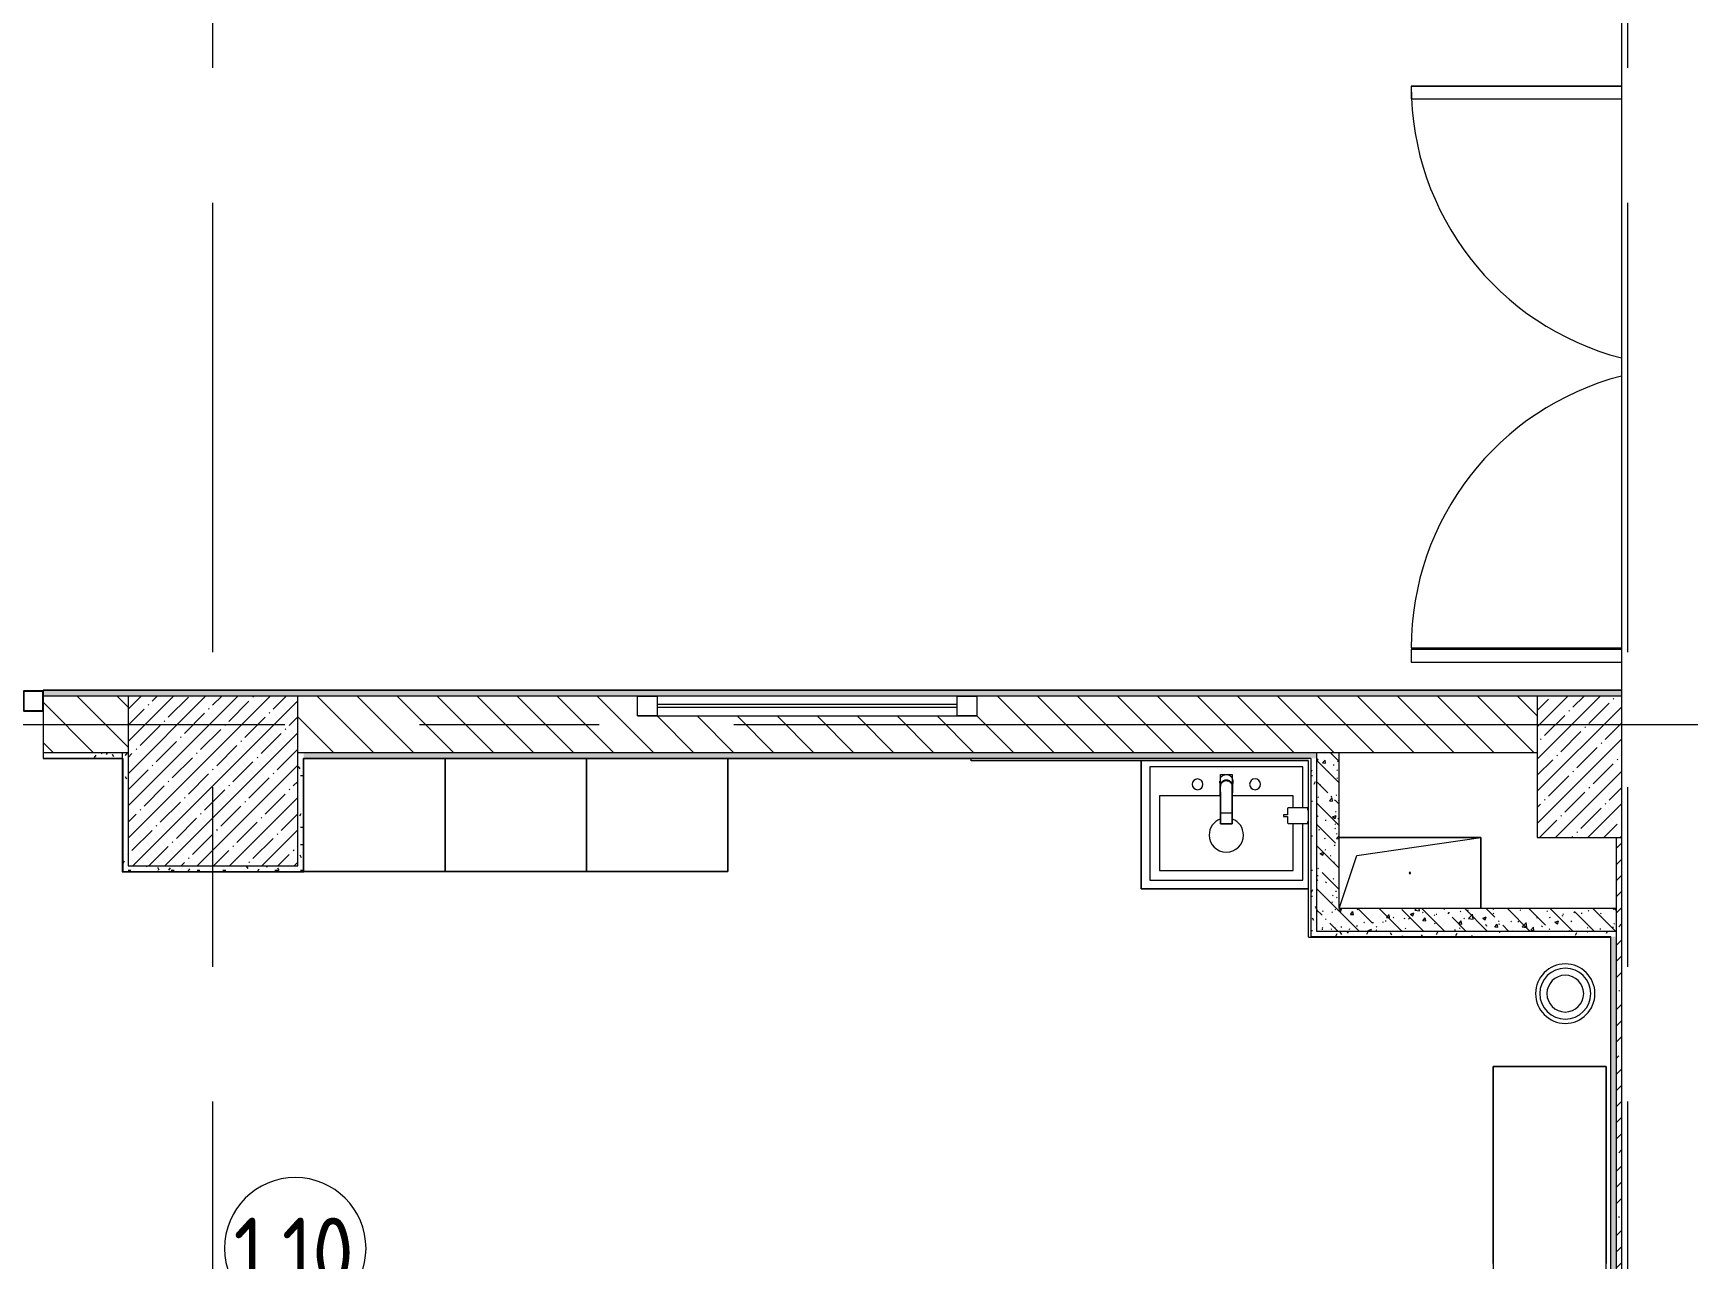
# Model space of a CAD drawing. Header units: millimetres. Extents: x -4185 to 186529, y -8553 to 29097.
# Drawn here: x 32675 to 38557, y 5913 to 10241 of the extents above; entities that cross this region are included whole.
import ezdxf

# ---------------------------------------------------------------- set-up
doc = ezdxf.new("R2010")
doc.units = ezdxf.units.MM
doc.linetypes.add('Осевая', pattern=[3175, 635, -476.25, 1587.5, -476.25])
for name, color, linetype, lineweight in [('0-1', 7, 'Continuous', 9), ('A-AREA-IDEN', 7, 'Continuous', 9), ('A-DETL-GENF', 7, 'Continuous', 9), ('A-DOOR', 7, 'Continuous', 9), ('A-GENM', 7, 'Continuous', 9), ('A-GLAZ', 7, 'Continuous', 9), ('A-GLAZ-1', 7, 'Continuous', 13), ('A-GLAZ-CWMG', 7, 'Continuous', 9), ('A-GLAZ-CWMG-1', 7, 'Continuous', 25), ('A-WALL', 7, 'Continuous', 9), ('I-WALL', 7, 'Continuous', 9), ('P-SANR-FIXT', 7, 'Continuous', 9), ('S-COLS', 7, 'Continuous', 9), ('Оси', 7, 'Continuous', 9), ('Оси-2', 7, 'Осевая', 9)]:
    doc.layers.add(name, color=color, linetype=linetype, lineweight=lineweight)
for name, color, linetype, lineweight, true_color in [('A-WALL-1', 7, 'Continuous', 9, 0x3c3c3c), ('A-WALL-FNSH-1', 7, 'Continuous', 9, 0x3c3c3c), ('I-FURN-1', 7, 'Continuous', 9, 0xf0f0f0)]:
    doc.layers.add(name, color=color, linetype=linetype, lineweight=lineweight, true_color=true_color)
doc.styles.add('GOST Common_1', font='GOST_Common.ttf', dxfattribs={"width": 0.9, "height": 250})
pattern_1 = [(135, (0, 0), (-75.43415, -75.43415), [106.68, -17.78, 3.556, -17.78]), (135, (0, 75.39), (-75.43415, -75.43415), []), (50, (0, 0), (127.52922, -11.15758), [13.335, -146.685]), (355, (0, 0), (-24.66966, 133.74002), [10.668, -117.348]), (100.451, (10.63, -0.93), (102.85973, 122.58178), [11.333, -124.663]), (46.184, (0, 35.56), (189.75516, -29.43036), [20.002, -220.027]), (96.636, (15.81, 33.1), (166.1822, 173.1996), [17, -186.995]), (351.184, (0, 35.56), (166.1839, 173.1976), [16.002, -176.022]), (21, (17.78, 26.67), (106.13027, -71.58603), [13.335, -146.685]), (326, (17.78, 26.67), (43.26188, 128.93175), [10.668, -117.348]), (71.451, (26.62, 20.7), (149.39198, 57.34505), [11.333, -124.663]), (37.5, (0, 0), (2.16223, 59.18836), [3.353, -112.573, 3.353, -115.773, -117.792]), (37.5, (0, 0), (2.16223, 59.18836), [-235.052, 3.353, -114.44]), (7.5, (0, 0), (46.77386, 70.12615), [3.353, -64.567, 3.353, -109.906, -44.894]), (7.5, (0, 0), (46.77386, 70.12615), [-181.178, 3.353, -41.542]), (327.5, (-39.65, 0), (94.91367, -4.010093), [3.353, -41.097, 3.353, -135.331, -184.023]), (327.5, (-39.65, 0), (94.91367, -4.010093), [-183.134, 3.353, -180.67]), (317.5, (-57.43, 0), (103.69057, 17.79882), [3.353, -54.432, 3.353, -88.748, -130.683]), (317.5, (-57.43, 0), (103.69057, 17.79882), [-149.885, 3.353, -127.33])]
pattern_2 = [(135, (0, 0), (-70.71068, -70.71068), [])]
pattern_3 = [(0, (0, 0), (121.92, 30.48), [10.058, -81.382, 10.058, -81.382, -487.68]), (0, (0, 0), (121.92, 30.48), [-182.88, 10.058, -172.822, 10.058, -81.382, -213.36]), (0, (0, 0), (121.92, 30.48), [-457.2, 10.058, -50.902, 10.058, -142.342]), (120, (45.72, 15.24), (-87.356454, 90.345817), [10.058, -81.382, 10.058, -81.382, -487.68]), (120, (45.72, 15.24), (-87.356454, 90.345817), [-182.88, 10.058, -172.822, 10.058, -81.382, -213.36]), (120, (45.72, 15.24), (-87.356454, 90.345817), [-457.2, 10.058, -50.902, 10.058, -142.342]), (240, (60.96, 76.2), (-34.563546, -120.825817), [10.058, -81.382, 10.058, -81.382, -487.68]), (240, (60.96, 76.2), (-34.563546, -120.825817), [-182.88, 10.058, -172.822, 10.058, -81.382, -213.36]), (240, (60.96, 76.2), (-34.563546, -120.825817), [-457.2, 10.058, -50.902, 10.058, -142.342])]

# ---------------------------------------------------------------- blocks, each defined once
blk = doc.blocks.new('BSC_Колонна _Прямоугольная - 600х600-V16-План размещения напольных электротехнических лючков и розеток 1 этажа в осях 1-12')
at = {"layer": 'S-COLS'}
h = blk.add_hatch(dxfattribs=at)
h.set_pattern_fill('FP_29', color=256, style=0, pattern_type=2)
h.set_pattern_definition([(45, (-33310, -7600), (-57.02463, 57.02463), []), (45, (-33252.975, -7600), (-57.02463, 57.02463), [100.806, -20.161, 3.353, -16.808])])
h.paths.add_polyline_path([(-300, -300), (300, -300), (300, 300), (-300, 300)])
for p, q in [((300, 300), (-300, 300)), ((-300, 300), (-300, -300)), ((300, -300), (300, 300)), ((-300, -300), (300, -300))]:
    blk.add_line(p, q, dxfattribs=at)
blk = doc.blocks.new('Дверь_Витражная_остекление_ - ДВН_ДАО_Главный вход_1800 в свету 5-32258809-План размещения напольных электротехнических лючков и розеток 1 этажа в осях 1-12')
at = {"layer": 'A-DETL-GENF'}
for p, q in [((-992.5, -269.3), (-992.5, -1012.5)), ((-947.5, -1012.5), (-947.5, -269.3)), ((997.5, -269.3), (997.5, -1012.5)), ((1042.5, -1012.5), (1042.5, -269.3)), ((-992.5, -1012.5), (-947.5, -1012.5)), ((997.5, -1012.5), (1042.5, -1012.5))]:
    blk.add_line(p, q, dxfattribs=at)
at = {"layer": 'A-DOOR'}
for p, q in [((-992.5, -1012.5), (-992.5, -269.3)), ((992.5, -1012.5), (992.5, -269.3))]:
    blk.add_line(p, q, dxfattribs=at)
for centre, start, end in [((-992.5, -20), 270, 345.44352), ((992.5, -20), 194.55648, 270)]:
    blk.add_arc(centre, 992.5, start, end, dxfattribs=at)
blk = doc.blocks.new('BSC_Колонна _Прямоугольная - 500х500-V38-План размещения напольных электротехнических лючков и розеток 1 этажа в осях 1-12')
at = {"layer": 'S-COLS'}
h = blk.add_hatch(dxfattribs=at)
h.set_pattern_fill('FP_47', color=256, style=0, pattern_type=2)
h.set_pattern_definition([(45, (-38240, -7650), (-57.02463, 57.02463), []), (45, (-38182.975, -7650), (-57.02463, 57.02463), [100.806, -20.161, 3.353, -16.808])])
h.paths.add_polyline_path([(30, -250), (47.7, -250), (47.7, 250), (-250, 250), (-250, -250)])
for p, q in [((47.7, 250), (-250, 250)), ((-250, 250), (-250, -250)), ((-250, -250), (47.7, -250))]:
    blk.add_line(p, q, dxfattribs=at)
blk = doc.blocks.new('GM_Отверстие прямоугольное _в плите_ - Отверстие-V62-План размещения напольных электротехнических лючков и розеток 1 этажа в осях 1-12')
at = {"layer": 'A-GENM'}
for p, q in [((-250, 125), (250, 125)), ((250, 125), (-250, 125)), ((-187.5, 62.5), (250, 125)), ((250, 125), (250, -125)), ((250, -125), (250, 125)), ((-250, -125), (-187.5, 62.5))]:
    blk.add_line(p, q, dxfattribs=at)
for start, end in [(360, 180), (180, 360)]:
    blk.add_arc((0, 0), 2.5, start, end, dxfattribs=at)
blk = doc.blocks.new('Мойка кухонная - Раковина Roca Victoria-N Unik 600х460 мм-30768662-План размещения напольных электротехнических лючков и розеток 1 этажа в осях 1-12')
at = {"layer": 'P-SANR-FIXT'}
for p, q in [((270, 0), (-270, 0)), ((-270, 0), (-270, -400)), ((270, -145.3), (270, 0)), ((-21, -102.3), (-236.6, -102.3)), ((-236.6, -102.3), (-236.6, -366.4)), ((236.1, -102.3), (21, -102.3)), ((236.1, -145.3), (236.1, -102.3)), ((236.1, -366.4), (236.1, -200.3)), ((270, -400), (270, -200.3)), ((-270, -400), (270, -400)), ((-236.6, -366.4), (236.1, -366.4))]:
    blk.add_line(p, q, dxfattribs=at)
for centre, radius, start, end in [((-101.6, -61.9), 19, 90, 180), ((-101.6, -61.9), 19, 360, 90), ((101.6, -61.9), 19.1, 360, 180), ((-101.6, -61.9), 19, 180, 270), ((-101.6, -61.9), 19.1, 270, 360), ((101.6, -61.9), 19.1, 180, 360), ((0, -241.3), 60.5, 110.46993, 180), ((0, -241.3), 60.5, 360, 69.51987), ((0, -241.3), 60.5, 180, 360)]:
    blk.add_arc(centre, radius, start, end, dxfattribs=at)
blk = doc.blocks.new('мусорная корзина - Round_ Metal-V133-План размещения напольных электротехнических лючков и розеток 1 этажа в осях 1-12')
at = {"layer": 'P-SANR-FIXT'}
for radius, start, end in [(105, 0, 180), (90, 360, 180), (65, 0, 180), (105, 180, 360), (90, 180, 360), (65, 180, 360)]:
    blk.add_arc((0, 0), radius, start, end, dxfattribs=at)
blk = doc.blocks.new('смеситель для раковины - Default-V134-План размещения напольных электротехнических лючков и розеток 1 этажа в осях 1-12')
at = {"layer": '0-1'}
for p, q in [((-20.7, -16.7), (-20.7, -17.2)), ((-20.3, -15.8), (-20.3, -19.4)), ((20.3, -19.4), (20.3, -15.8)), ((20.8, -17.2), (20.8, -16.7)), ((22.8, -2.9), (21.7, -15.4)), ((-20.3, -111.8), (20.3, -111.8)), ((-21, -151.6), (21, -151.6))]:
    blk.add_line(p, q, dxfattribs=at)
at = {"layer": '0-1', "flags": 128}
for points in [[(-21.7, -15.4), (-22.3, -8.3), (-22.8, -2.9)], [(-21, -89.3), (-21, -88.6), (-21, -88.2), (-21, -88), (-21, -88)], [(21, -88.3), (21, -88.3), (21, -88.5), (21, -88.9), (21, -89.1)]]:
    blk.add_lwpolyline(points, dxfattribs=at)
at = {"layer": 'P-SANR-FIXT'}
for p, q in [((-21, -151.6), (-21, 23)), ((-21, 23), (21, 23)), ((21, 23), (21, -151.6)), ((-20.3, -109.7), (-20.3, -111.8)), ((-20.3, -111.8), (-20.3, -111.8)), ((20.3, -111.8), (20.3, -109.7)), ((20.3, -111.8), (20.3, -111.8)), ((21, -151.6), (-21, -151.6))]:
    blk.add_line(p, q, dxfattribs=at)
at = {"layer": 'P-SANR-FIXT', "flags": 128}
for points in [[(21.1, -17.1), (21.5, -12.3), (22, -7.6), (22.4, -2.9), (22.9, 1.8)], [(22.9, 1.8), (22.4, -2.9), (22, -7.6), (21.5, -12.3), (21.1, -17.1)], [(-21, -37.9), (-21, -91), (-21, -144)], [(-20.3, -18.4), (-20.3, -17.1), (-20.3, -15.8)], [(-20.3, -109.7), (-20.3, -60.2), (-20.3, -19.4)], [(20.3, -15.8), (20.3, -17.1), (20.3, -18.4)], [(20.3, -19.4), (20.3, -60.2), (20.3, -109.7)], [(21, -17.1), (21, -16.6), (21, -16.1), (21, -15.6), (21, -15.1)], [(21, -37.9), (21, -32.7), (21, -27.5), (21, -22.3), (21, -17.1)], [(21, -144), (21, -91), (21, -37.9)]]:
    blk.add_lwpolyline(points, dxfattribs=at)
at = {"layer": 'P-SANR-FIXT'}
for centre, major_axis, ratio, start_param, end_param in [((0, -17.2), (20.8, 0), 0.98634, 1.013087, 2.128653), ((-9809.3, -72.1), (9788.3, 0.5), 0.986286, 0.003489, 0.005645), ((0, -17.2), (-20.8, 0), 0.98634, 6.029227, 6.283185), ((0, -17.2), (20.8, 0), 0.98634, 3.141593, 3.222501), ((0, -17.2), (20.8, 0), 0.98634, 2.513274, 2.57608), ((0, -17.2), (20.8, 0), 0.98634, 0.56555, 0.628319), ((0, -17.2), (20.8, 0), 0.98634, 0, 0.254049), ((0, -17.2), (20.8, 0), 0.98634, 6.202274, 6.283185)]:
    blk.add_ellipse(centre, major_axis=major_axis, ratio=ratio, start_param=start_param, end_param=end_param, dxfattribs=at)
for points, knots in [([(-21.7, 7.4), (-21.2, 8.6), (-20.2, 11.1), (-18, 14.3), (-15.3, 17.2), (-12.2, 19.6), (-8.7, 21.4), (-5.4, 22.4), (-2.5, 22.9), (0.8, 23.1), (4.8, 22.7), (8.8, 21.3), (11.6, 19.8), (13.7, 18.4), (15.6, 16.8), (17.8, 14.5), (21.2, 9.7), (22.5, 5.1), (22.9, 1.8)], [0.1111111, 0.1111111, 0.1111111, 0.1111111, 0.1666667, 0.2222222, 0.2777778, 0.3333333, 0.3888889, 0.4444444, 0.4791667, 0.5138889, 0.5833333, 0.6527778, 0.6875, 0.7222222, 0.7569444, 0.7916667, 0.8611111, 1, 1, 1, 1]), ([(-21, -15), (-20.9, -13.9), (-20.5, -11.7), (-19.3, -8.4), (-17.6, -5.5), (-14.7, -1.9), (-10.1, 1.7), (-4.5, 3.5), (0, 3.8), (3.4, 3.6), (6.8, 2.8), (11.1, 0.9), (14.8, -1.9), (17.6, -5.5), (19.3, -8.5), (20.5, -11.7), (20.9, -14), (21, -15.1)], [0, 0, 0, 0, 0.055556, 0.111111, 0.166667, 0.222222, 0.333333, 0.444444, 0.5, 0.555556, 0.611111, 0.666667, 0.777778, 0.833333, 0.888889, 0.944444, 1, 1, 1, 1]), ([(-20.3, -15.8), (-20.3, -13.7), (-19.8, -10.7), (-17.9, -6.9), (-16.3, -4.7), (-14.8, -3.1), (-13, -1.5), (-11.1, -0.2), (-9, 0.8), (-7.3, 1.5), (-5.5, 2), (-3.5, 2.4), (-1.4, 2.7), (1, 2.7), (3.3, 2.5), (5.5, 2), (7.7, 1.3), (9.8, 0.4), (11.7, -0.6), (13.5, -1.9), (15.1, -3.4), (16.9, -5.4), (19.5, -9.5), (20.3, -13.2), (20.3, -15.8)], [0, 0, 0, 0, 0.111111, 0.166667, 0.222222, 0.25, 0.277778, 0.333333, 0.361111, 0.388889, 0.416667, 0.444444, 0.479167, 0.513889, 0.548611, 0.583333, 0.618056, 0.652778, 0.6875, 0.722222, 0.756944, 0.791667, 0.861111, 1, 1, 1, 1]), ([(-20.3, -19.4), (-20.3, -18.2), (-20.2, -15.9), (-19.3, -12.3), (-18, -9.6), (-16.8, -7.5), (-15.7, -6.1), (-14.5, -4.7), (-12.8, -3), (-9.4, -0.5), (-3.7, 1.7), (2.4, 1.7), (7.1, 0.4), (10.9, -1.5), (13.6, -3.7), (15.4, -5.7), (16.5, -7.1), (17.7, -9), (18.5, -10.5), (18.8, -11.3)], [0, 0, 0, 0, 0.0555556, 0.1111111, 0.1666667, 0.1944444, 0.2222222, 0.25, 0.2777778, 0.3333333, 0.4444444, 0.5555556, 0.6111111, 0.6666667, 0.75, 0.7708333, 0.7916667, 0.8333333, 0.871477, 0.871477, 0.871477, 0.871477]), ([(-22.9, -0.3), (-22.8, -1.4), (-22.6, -3), (-22.4, -5.3), (-22.1, -7.6), (-21.9, -9.3), (-21.6, -11.8), (-21.5, -13.7), (-21.3, -15.4), (-21.2, -16.5), (-21.1, -17.1)], [0, 0, 0, 0, 0.2, 0.3, 0.4, 0.6, 0.7, 0.8, 0.9, 1, 1, 1, 1]), ([(-21.8, -13.9), (-21.9, -12.9), (-22, -10.9), (-22.2, -8.4), (-22.3, -6.9), (-22.4, -5.5), (-22.5, -4.4), (-22.6, -3.8), (-22.6, -3.6)], [0, 0, 0, 0, 0.125, 0.25, 0.375, 0.5, 0.625, 0.6821513, 0.6821513, 0.6821513, 0.6821513]), ([(-21, -88.1), (-21, -84.5), (-21, -78.9), (-21.1, -72.5), (-21.1, -68.8), (-21.1, -66.1), (-21.1, -63.2), (-21.1, -59.3), (-21.1, -54.3), (-21.2, -48.8), (-21.2, -44.2), (-21.2, -41), (-21.3, -38.7), (-21.3, -37), (-21.3, -35.6), (-21.3, -34.5), (-21.3, -33.4), (-21.4, -31.8), (-21.4, -30), (-21.4, -27.9), (-21.5, -25.2), (-21.5, -22.1), (-21.6, -18.9), (-21.7, -16.1), (-21.8, -14.6), (-21.8, -13.9)], [0, 0, 0, 0, 0.083333, 0.125, 0.145833, 0.166667, 0.1875, 0.208333, 0.25, 0.291667, 0.333333, 0.375, 0.416667, 0.458333, 0.479167, 0.5, 0.520833, 0.541667, 0.583333, 0.625, 0.666667, 0.75, 0.833333, 0.916667, 1, 1, 1, 1]), ([(19.2, -12.4), (19.4, -12.9), (20.1, -15.3), (20.3, -17.7), (20.3, -19.4)], [0.8888889, 0.8888889, 0.8888889, 0.8888889, 0.9166667, 1, 1, 1, 1]), ([(21.8, -13.9), (21.8, -14.6), (21.7, -16.1), (21.6, -18.9), (21.5, -22.1), (21.5, -25.2), (21.4, -27.9), (21.4, -30), (21.4, -31.8), (21.3, -33.4), (21.3, -34.5), (21.3, -35.6), (21.3, -37), (21.3, -38.7), (21.3, -41), (21.2, -44.2), (21.2, -48.8), (21.2, -54.3), (21.1, -59.3), (21.1, -63.2), (21.1, -66.1), (21.1, -68.8), (21.1, -72.5), (21, -78.9), (21, -84.5), (21, -88.1)], [0, 0, 0, 0, 0.083333, 0.166667, 0.25, 0.333333, 0.375, 0.416667, 0.458333, 0.479167, 0.5, 0.520833, 0.541667, 0.583333, 0.625, 0.666667, 0.708333, 0.75, 0.791667, 0.8125, 0.833333, 0.854167, 0.875, 0.916667, 1, 1, 1, 1]), ([(22.9, -0.3), (22.9, -0.4), (22.9, -0.8), (22.8, -1.5), (22.7, -2.4), (22.6, -3.4), (22.5, -4.5), (22.4, -5.5), (22.2, -6.9), (22, -8.7), (21.8, -10.8), (21.6, -12.5), (21.4, -13.9), (21.3, -15), (21.2, -16), (21.1, -16.7), (21.1, -17.1)], [0, 0, 0, 0, 0.03125, 0.0625, 0.125, 0.1875, 0.25, 0.3125, 0.375, 0.5, 0.625, 0.75, 0.8125, 0.875, 0.9375, 1, 1, 1, 1]), ([(21.8, -13.9), (21.8, -15.1), (21.7, -16.8), (21.3, -18.6), (21.1, -19.2)], [0, 0, 0, 0, 0.1111111, 0.1793104, 0.1793104, 0.1793104, 0.1793104]), ([(22.9, -0.3), (22.9, -0.8), (22.8, -2), (22.6, -3.7), (22.4, -5.2), (22.3, -6.4), (22.2, -7.3), (22.2, -8.4), (22, -10), (21.9, -11.9), (21.8, -13.3), (21.8, -13.9)], [0, 0, 0, 0, 0.166667, 0.333333, 0.5, 0.583333, 0.666667, 0.75, 0.833333, 0.916667, 1, 1, 1, 1]), ([(-21, -144), (-21, -144.4), (-21, -145.2), (-21, -146.9), (-21, -148.7), (-21, -150.5), (-21, -151.5), (-21, -151.7), (-21, -151.6)], [0, 0, 0, 0, 0.0555556, 0.1111111, 0.2222222, 0.3333333, 0.4444444, 0.5555556, 0.5555556, 0.5555556, 0.5555556]), ([(21, -151.6), (21, -151.7), (21, -151.5), (21, -150.5), (21, -148.7), (21, -146.9), (21, -145.2), (21, -144.4), (21, -144)], [0.4444444, 0.4444444, 0.4444444, 0.4444444, 0.5555556, 0.6666667, 0.7777778, 0.8888889, 0.9444444, 1, 1, 1, 1])]:
    blk.add_open_spline(points, degree=3, knots=knots, dxfattribs=at)
for points in [[(22.9, 0.8), (22.9, 0.4), (22.9, 0.1), (22.9, -0.3)], [(-22.5, -5.4), (-22.8, -3.7), (-23, -2), (-22.9, -0.3)], [(-21.1, -19.2), (-21.5, -17.5), (-21.8, -15.7), (-21.8, -13.9)], [(-21, -15), (-21, -15.3), (-21.1, -16), (-21.1, -16.7), (-21.1, -17.1)], [(21, -15.1), (21, -15.4), (21.1, -16.1), (21.1, -16.7), (21.1, -17.1)], [(21.1, -17.1), (21.1, -18.8), (21.1, -22.3), (21.1, -27.5), (21, -32.7), (21, -36.1), (21, -37.9)], [(21.1, -17.1), (21.2, -15.7), (21.5, -12.9), (22, -8.7), (22.5, -4.5), (22.8, -1.7), (22.9, -0.3)], [(22.9, -0.3), (23, -2.6), (22.7, -4.8), (22.1, -7)]]:
    blk.add_open_spline(points, degree=3, dxfattribs=at)
blk = doc.blocks.new('TOY_Диспансер мыло - Дозатор Elegance new 11654 019001 хром-V132-План размещения напольных электротехнических лючков и розеток 1 этажа в осях 1-12')
at = {"layer": 'A-GENM'}
for p, q in [((97.5, 79.7), (97.5, 12)), ((122.2, 81.7), (99.5, 81.7)), ((127.9, 96.6), (122.2, 96.6)), ((122.2, 96.6), (122.2, 81.7)), ((127.9, 81.7), (127.9, 96.6)), ((150.5, 81.7), (127.9, 81.7)), ((152.5, 12), (152.5, 79.7)), ((99.5, 10), (105, 10)), ((105, 10), (105, 7.5)), ((145, 7.5), (145, 10)), ((145, 10), (150.5, 10))]:
    blk.add_line(p, q, dxfattribs=at)
for centre, start, end in [((99.5, 79.7), 90, 180), ((150.5, 79.7), 360, 90), ((99.5, 12), 180, 270), ((150.5, 12), 270, 360)]:
    blk.add_arc(centre, 2, start, end, dxfattribs=at)
blk = doc.blocks.new('шкаф 1_112 - шкаф 1_112-V137-План размещения напольных электротехнических лючков и розеток 1 этажа в осях 1-12')
at = {"layer": 'I-FURN-1'}
for p, q in [((-400, 6070), (-400, 1073.8)), ((0, 6070), (-400, 6070)), ((0, 6070), (-400, 6070)), ((-400, 6070), (-400, 5375)), ((-400, 5375), (-400, 6070)), ((-400, 6070), (0, 6070)), ((0, 0), (0, 6070)), ((0, 5375), (0, 6070)), ((0, 6070), (0, 5375))]:
    blk.add_line(p, q, dxfattribs=at)
blk = doc.blocks.new('1_113 тумба - 1_113 тумба-31126920-План размещения напольных электротехнических лючков и розеток 1 этажа в осях 1-12')
at = {"layer": 'I-FURN-1'}
for p, q in [((-400, 1500), (0, 1500)), ((-400, 0), (-400, 1500)), ((0, 1500), (-400, 1500)), ((-400, 1000), (-400, 1500)), ((-400, 1500), (0, 1500)), ((0, 1500), (0, 0)), ((0, 1000), (0, 1500)), ((0, 1500), (0, 1000)), ((0, 1000), (-400, 1000)), ((-400, 500), (-400, 1000)), ((-400, 1000), (0, 1000)), ((-400, 1000), (0, 1000)), ((0, 1000), (-400, 1000)), ((0, 500), (0, 1000)), ((0, 1000), (0, 500)), ((-400, 500), (0, 500)), ((0, 500), (-400, 500)), ((0, 500), (-400, 500)), ((-400, 0), (-400, 500)), ((-400, 500), (0, 500)), ((0, 0), (0, 500)), ((0, 500), (0, 0)), ((0, 0), (-399, 0)), ((0, 0), (-399, 0))]:
    blk.add_line(p, q, dxfattribs=at)
blk = doc.blocks.new('Прямоугольный импост - 50 x 70 мм-31700031-План размещения напольных электротехнических лючков и розеток 1 этажа в осях 1-12')
at = {"layer": 'A-GLAZ-CWMG-1'}
for p, q in [((-70, 35), (0, 35)), ((-70, -35), (-70, 35)), ((0, 35), (0, -35)), ((0, -35), (-70, -35))]:
    blk.add_line(p, q, dxfattribs=at)
blk = doc.blocks.new('120_Окно_СКБ_1Ст - 120_Окно_СКБ_1Ст 400х1200 EI30-24228909-План размещения напольных электротехнических лючков и розеток 1 этажа в осях 1-12')
at = {"layer": 'A-GLAZ'}
for p, q in [((600, 100), (-600, 100)), ((530, 70), (-530, 70)), ((530, 60), (-530, 60)), ((-600, 30), (600, 30))]:
    blk.add_line(p, q, dxfattribs=at)
at = {"layer": 'A-GLAZ-1'}
for p, q in [((-600, 30), (-600, 100)), ((-600, 100), (-530, 100)), ((-530, 100), (-530, 30)), ((530, 30), (530, 100)), ((530, 100), (600, 100)), ((600, 100), (600, 30)), ((-530, 30), (-600, 30)), ((600, 30), (530, 30))]:
    blk.add_line(p, q, dxfattribs=at)
blk = doc.blocks.new('DET_L_Линия разрыва - М100-30654710-План размещения напольных электротехнических лючков и розеток 1 этажа в осях 1-12')
at = {"layer": 'A-DETL-GENF'}
blk.add_line((11739.9, 0), (0, 0), dxfattribs=at)
blk = doc.blocks.new('Марка_Помещения - Номер-25198446-План размещения напольных электротехнических лючков и розеток 1 этажа в осях 1-12')
at = {"layer": 'A-AREA-IDEN'}
for start, end in [(360, 180), (180, 360)]:
    blk.add_arc((0, 0), 2.5, start, end, dxfattribs=at)

msp = doc.modelspace()

# ---------------------------------------------------------------- hatches: boundary and pattern name
at = {"layer": 'I-WALL'}
h = msp.add_hatch(dxfattribs=at)
h.set_pattern_fill('FP_84', color=256, style=0, pattern_type=2)
h.set_pattern_definition(pattern_3)
h.paths.add_polyline_path([(33011.3, 7900), (38287.7, 7900), (38287.7, 7920), (32710, 7920), (32710, 7900), (33010, 7900)])
h.paths.add_polyline_path([(29609.7, 7900), (30210, 7900), (30210, 7920), (25010, 7920), (25010, 7900), (29409.7, 7900)])
h.paths.add_polyline_path([(22510, 7900), (22510, 7920), (20220, 7920), (20220, 7900), (22451.1, 7900)])
h = msp.add_hatch(dxfattribs=at)
h.set_pattern_fill('FP_18', color=256, style=0, pattern_type=2)
h.set_pattern_definition(pattern_2)
h.paths.add_polyline_path([(32989, 7700), (33010, 7700), (33010, 7900), (32710, 7900), (32710, 7700)])
h.paths.add_polyline_path([(29809.7, 7700), (30210, 7700), (30210, 7900), (29809.7, 7900), (29809.7, 7754.5)])
h = msp.add_hatch(dxfattribs=at)
h.set_pattern_fill('FP_18', color=256, style=0, pattern_type=2)
h.set_pattern_definition(pattern_2)
h.paths.add_polyline_path([(33610, 7700), (37990, 7700), (37990, 7900), (36010, 7900), (36010, 7830), (34810, 7830), (34810, 7900), (33610, 7900), (33610, 7730.7)])
h = msp.add_hatch(dxfattribs=at)
h.set_pattern_fill('FP_84', color=256, style=0, pattern_type=2)
h.set_pattern_definition(pattern_3)
h.paths.add_polyline_path([(32710, 7680), (32991.3, 7680), (32991.3, 7700), (32710, 7700)])
h = msp.add_hatch(dxfattribs=at)
h.set_pattern_fill('FP_84', color=256, style=0, pattern_type=2)
h.set_pattern_definition(pattern_3)
h.paths.add_polyline_path([(33011.3, 7280), (33011.3, 7300), (33010, 7300), (33010, 7700), (32991.3, 7700), (32991.3, 7280), (33010, 7280)])
h = msp.add_hatch(dxfattribs=at)
h.set_pattern_fill('FP_84', color=256, style=0, pattern_type=2)
h.set_pattern_definition(pattern_3)
h.paths.add_polyline_path([(33630, 7300), (33630, 7700), (33610, 7700), (33610, 7300)])
h = msp.add_hatch(dxfattribs=at)
h.set_pattern_fill('FP_84', color=256, style=0, pattern_type=2)
h.set_pattern_definition(pattern_3)
h.paths.add_polyline_path([(33630, 7680), (37210, 7680), (37210, 7700), (33630, 7700)])
h = msp.add_hatch(dxfattribs=at)
h.set_pattern_fill('FP_84', color=256, style=0, pattern_type=2)
h.set_pattern_definition(pattern_3)
h.paths.add_polyline_path([(37210, 7050), (37210, 7680), (37190, 7679), (37190, 7050)])
h = msp.add_hatch(dxfattribs=at)
h.set_pattern_fill('FP_41', color=256, style=0, pattern_type=2)
h.set_pattern_definition(pattern_1)
h.paths.add_polyline_path([(37245.9, 7070), (37290, 7070), (37290, 7700), (37210, 7700), (37210, 7070)])
h = msp.add_hatch(dxfattribs=at)
h.set_pattern_fill('FP_1', color=256, style=0, pattern_type=2)
h.set_pattern_definition([(45, (0, 0), (-57.02463, 57.02463), []), (45, (57.025, 0), (-57.02463, 57.02463), [100.806, -20.161, 3.353, -16.808])])
h.paths.add_polyline_path([(38287.7, 400), (38287.7, 7400), (38270, 7400), (38270, 400)])
h = msp.add_hatch(dxfattribs=at)
h.set_pattern_fill('FP_84', color=256, style=0, pattern_type=2)
h.set_pattern_definition(pattern_3)
h.paths.add_polyline_path([(33011.3, 7280), (33630, 7280), (33630, 7300), (33011.3, 7300)])
h = msp.add_hatch(dxfattribs=at)
h.set_pattern_fill('FP_41', color=256, style=0, pattern_type=2)
h.set_pattern_definition(pattern_1)
h.paths.add_polyline_path([(38270, 7070), (38270, 7150), (37290, 7150), (37290, 7070), (37990, 7070)])
h = msp.add_hatch(dxfattribs=at)
h.set_pattern_fill('FP_84', color=256, style=0, pattern_type=2)
h.set_pattern_definition(pattern_3)
h.paths.add_polyline_path([(37210, 7050), (38270, 7050), (38270, 7070), (37210, 7070)])
h = msp.add_hatch(dxfattribs=at)
h.set_pattern_fill('FP_84', color=256, style=0, pattern_type=2)
h.set_pattern_definition(pattern_3)
h.paths.add_polyline_path([(38270, 400), (38270, 7050), (38250, 7050), (38250, 400)])

# ---------------------------------------------------------------- linework, layer by layer
at = {"layer": 'A-WALL'}
for p, q in [((38287.7, 7920), (32710, 7920)), ((34810, 7900), (33610, 7900)), ((37990, 7900), (36010, 7900)), ((33010, 7700), (32710, 7700)), ((32989, 7679), (32989, 7680)), ((37990, 7700), (33610, 7700)), ((37182, 7680), (33630, 7680)), ((33630, 7680), (33630, 7280)), ((33631, 7679), (33630, 7679)), ((38250, 7050), (37190, 7050)), ((38250, 420), (38250, 7050))]:
    msp.add_line(p, q, dxfattribs=at)
at = {"layer": 'A-WALL-1'}
for p, q in [((32710, 7920), (32710, 7680)), ((33010, 7900), (32710, 7900)), ((32710, 7680), (32991.3, 7680)), ((32991.3, 7680), (32991.3, 7280)), ((37210, 7700), (37210, 7070)), ((37290, 7150), (37290, 7700)), ((38270, 400), (38270, 7400)), ((38270, 7150), (37290, 7150)), ((37210, 7070), (38270, 7070))]:
    msp.add_line(p, q, dxfattribs=at)
at = {"layer": 'A-WALL-FNSH-1'}
for p, q in [((38287.7, 7921), (32710, 7921)), ((32710, 7921), (32710, 7920)), ((32989, 7680), (32710, 7680)), ((32710, 7680), (32710, 7679)), ((32710, 7679), (32989, 7679)), ((32989, 7700), (32989, 7680)), ((32989, 7679), (32989, 7279)), ((32990, 7280), (32990, 7700)), ((33631, 7679), (35990, 7679)), ((33631, 7279), (33631, 7679)), ((35990, 7679), (35990, 7680)), ((32989, 7280), (33630, 7280)), ((32989, 7279), (33631, 7279)), ((33630, 7279), (33630, 7280)), ((37182, 7050), (37182, 7049)), ((37182, 7049), (38249, 7049)), ((38249, 7049), (38249, 421))]:
    msp.add_line(p, q, dxfattribs=at)
at = {"layer": 'I-FURN-1'}
for p, q in [((36590.5, 7671), (36590.5, 7219)), ((36590.5, 7219), (36590.5, 7671)), ((36590.5, 7219), (37182, 7219)), ((37182, 7219), (36590.5, 7219))]:
    msp.add_line(p, q, dxfattribs=at)
at = {"layer": 'I-WALL'}
for p, q in [((35990, 7679), (37182, 7679)), ((35990, 7671), (35990, 7679)), ((37182, 7671), (35990, 7671)), ((37182, 7679), (37182, 7680)), ((37190, 7680), (37182, 7680)), ((37182, 7050), (37182, 7671)), ((37190, 7680), (37190, 7050))]:
    msp.add_line(p, q, dxfattribs=at)
at = {"layer": 'Оси'}
msp.add_line((36057, 7800), (38557, 7800), dxfattribs=at)
at = {"layer": 'Оси-2'}
for p, q in [((33310, 593.7), (33310, 24898.1)), ((38310, 593.7), (38310, 21277.7)), ((-885.2, 7800), (36057, 7800))]:
    msp.add_line(p, q, dxfattribs=at)

# ---------------------------------------------------------------- block references
at = {"layer": 'A-AREA-IDEN', "xscale": 99.99999999999993, "yscale": 99.99999999999993, "zscale": 99.99999999999993}
msp.add_blockref('Марка_Помещения - Номер-25198446-План размещения напольных электротехнических лючков и розеток 1 этажа в осях 1-12', (33600.8, 5949.3), dxfattribs=at)
at = {"layer": 'A-DETL-GENF', "rotation": 90.00000000000031}
msp.add_blockref('DET_L_Линия разрыва - М100-30654710-План размещения напольных электротехнических лючков и розеток 1 этажа в осях 1-12', (38287.7, -280), dxfattribs=at)
at = {"layer": 'A-DOOR', "rotation": 269.9999999999999}
msp.add_blockref('Дверь_Витражная_остекление_ - ДВН_ДАО_Главный вход_1800 в свету 5-32258809-План размещения напольных электротехнических лючков и розеток 1 этажа в осях 1-12', (38557, 9062.5), dxfattribs=at)
at = {"layer": 'A-GENM'}
msp.add_blockref('GM_Отверстие прямоугольное _в плите_ - Отверстие-V62-План размещения напольных электротехнических лючков и розеток 1 этажа в осях 1-12', (37540, 7275), dxfattribs=at)
at = {"layer": 'A-GLAZ'}
msp.add_blockref('120_Окно_СКБ_1Ст - 120_Окно_СКБ_1Ст 400х1200 EI30-24228909-План размещения напольных электротехнических лючков и розеток 1 этажа в осях 1-12', (35410, 7800), dxfattribs=at)
at = {"layer": 'A-GLAZ-CWMG', "extrusion": (0, 0, -1), "rotation": 180}
msp.add_blockref('Прямоугольный импост - 50 x 70 мм-31700031-План размещения напольных электротехнических лючков и розеток 1 этажа в осях 1-12', (-32710, 7883), dxfattribs=at)
at = {"layer": 'I-FURN-1', "rotation": 270.0000000000001}
msp.add_blockref('1_113 тумба - 1_113 тумба-31126920-План размещения напольных электротехнических лючков и розеток 1 этажа в осях 1-12', (33630, 7280), dxfattribs=at)
at = {"layer": 'I-FURN-1'}
msp.add_blockref('шкаф 1_112 - шкаф 1_112-V137-План размещения напольных электротехнических лючков и розеток 1 этажа в осях 1-12', (38234, 521.2), dxfattribs=at)
at = {"layer": 'P-SANR-FIXT'}
for name, p in [('Мойка кухонная - Раковина Roca Victoria-N Unik 600х460 мм-30768662-План размещения напольных электротехнических лючков и розеток 1 этажа в осях 1-12', (36891.1, 7650.3)), ('смеситель для раковины - Default-V134-План размещения напольных электротехнических лючков и розеток 1 этажа в осях 1-12', (36891.1, 7600)), ('мусорная корзина - Round_ Metal-V133-План размещения напольных электротехнических лючков и розеток 1 этажа в осях 1-12', (38089, 6849))]:
    msp.add_blockref(name, p, dxfattribs=at)
at = {"layer": 'P-SANR-FIXT', "rotation": 90}
msp.add_blockref('TOY_Диспансер мыло - Дозатор Elegance new 11654 019001 хром-V132-План размещения напольных электротехнических лючков и розеток 1 этажа в осях 1-12', (37189.5, 7352.5), dxfattribs=at)
at = {"layer": 'S-COLS'}
for name, p in [('BSC_Колонна _Прямоугольная - 600х600-V16-План размещения напольных электротехнических лючков и розеток 1 этажа в осях 1-12', (33310, 7600)), ('BSC_Колонна _Прямоугольная - 500х500-V38-План размещения напольных электротехнических лючков и розеток 1 этажа в осях 1-12', (38240, 7650))]:
    msp.add_blockref(name, p, dxfattribs=at)

# ---------------------------------------------------------------- texts
at = {"layer": 'A-AREA-IDEN', "insert": (33382.8, 6057.8), "char_height": 250, "width": 548.354, "attachment_point": 1, "style": 'GOST Common_1'}
msp.add_mtext('1.10', dxfattribs=at)

doc.saveas('drawing.dxf')
